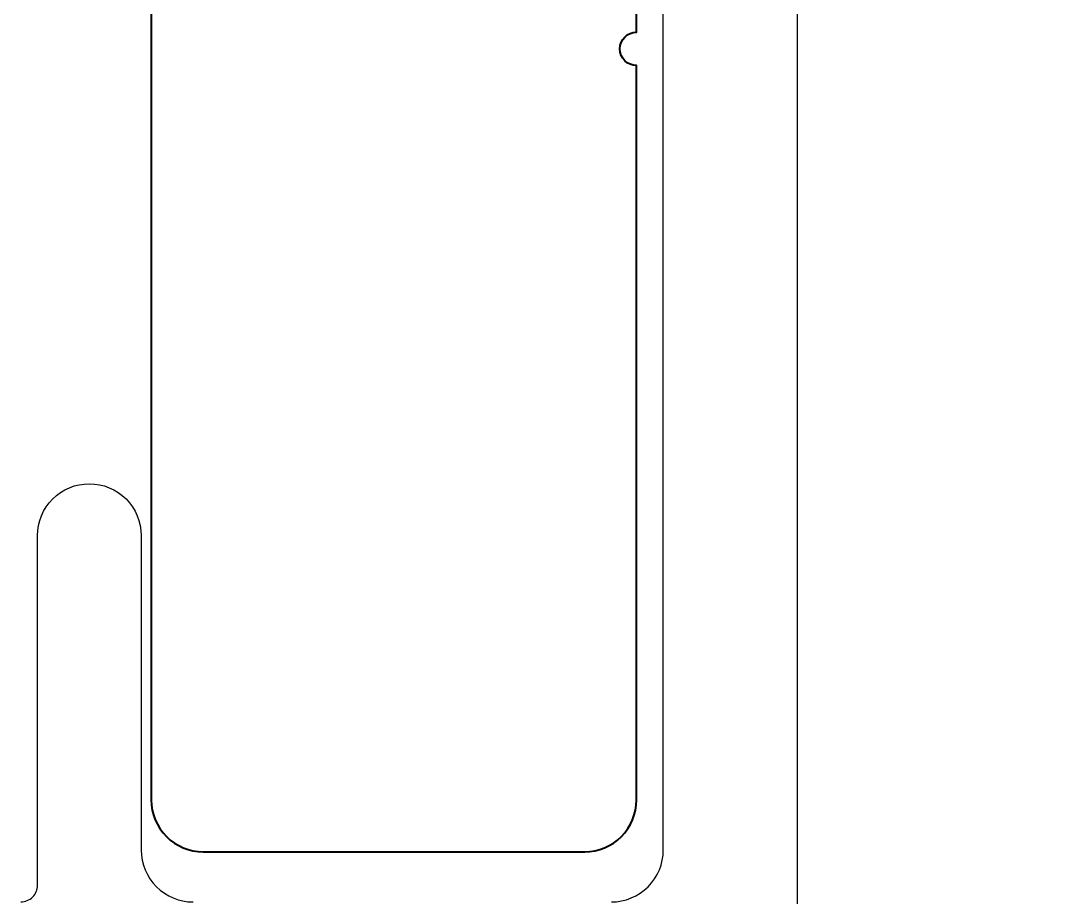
# Model space of a CAD drawing. Extents: x -23 to 190, y -172 to 85.
# Drawn here: x 9.085 to 9.705, y 49.757 to 50.281 of the extents above; entities that cross this region are included whole.
import ezdxf

# ---------------------------------------------------------------- set-up
doc = ezdxf.new("R2010")
doc.units = 0
doc.header["$MEASUREMENT"] = 0
doc.layers.get('0').update_dxf_attribs({"linetype": 'CONTINUOUS'})
doc.layers.add('DIM', color=7, linetype='CONTINUOUS')
doc.layers.add('FRAME', color=1, linetype='CONTINUOUS')

# ---------------------------------------------------------------- blocks, each defined once
blk = doc.blocks.new('3800 NAIL-ON FRAME')
for points in [[(1.6905, 0), (1.4375, 0), (1.4375, -0.125, -0.414214), (1.4065, -0.156), (1.2505, -0.156, -0.414214), (1.2195, -0.125, -0.414214), (1.2505, -0.094), (1.3755, -0.094), (1.3755, 0), (-1.3755, 0)], [(-0.4505, 0.464, 0.414214), (-0.4405, 0.454), (-0.2315, 0.454, -0.414214), (-0.2005, 0.423, -0.414214), (-0.2315, 0.392), (-0.4195, 0.392, 0.414214), (-0.4505, 0.361)], [(-0.4505, 0.111, 0.414214), (-0.4195, 0.08), (0.63284, 0.08, 0.5024), (0.66253, 0.11991, -0.280293), (0.70004, 0.26375, -0.498955), (0.74897, 0.25603, -0.334263), (0.74316, 0.2192, 2.470836), (0.85584, 0.2192, -0.334263), (0.85003, 0.25603, -0.498955), (0.89896, 0.26375, -0.280293), (0.93647, 0.11991, 0.5024), (0.96616, 0.08), (1.4125, 0.08, 0.414214), (1.4435, 0.111), (1.4435, 0.392, -0.414214), (1.5055, 0.454)]]:
    blk.add_lwpolyline(points, format="xyb")

msp = doc.modelspace()

# ---------------------------------------------------------------- linework, layer by layer
at = {"layer": 'DIM', "color": 5, "lineweight": 40}
msp.add_lwpolyline([(9.16347, 51.60272), (9.16347, 49.81472, 0.414214), (9.19447, 49.78372), (9.42247, 49.78372, 0.414214), (9.45347, 49.81472), (9.45347, 50.25372, -1), (9.45347, 50.27372), (9.45347, 50.35375, -1.086283), (9.45347, 50.37368), (9.45347, 50.79272, 0.414214), (9.42247, 50.82372)], format="xyb", dxfattribs=at)

# ---------------------------------------------------------------- block references
at = {"layer": 'FRAME', "rotation": 90}
msp.add_blockref('3800 NAIL-ON FRAME', (9.54947, 50.20422), dxfattribs=at)

doc.saveas('drawing.dxf')
